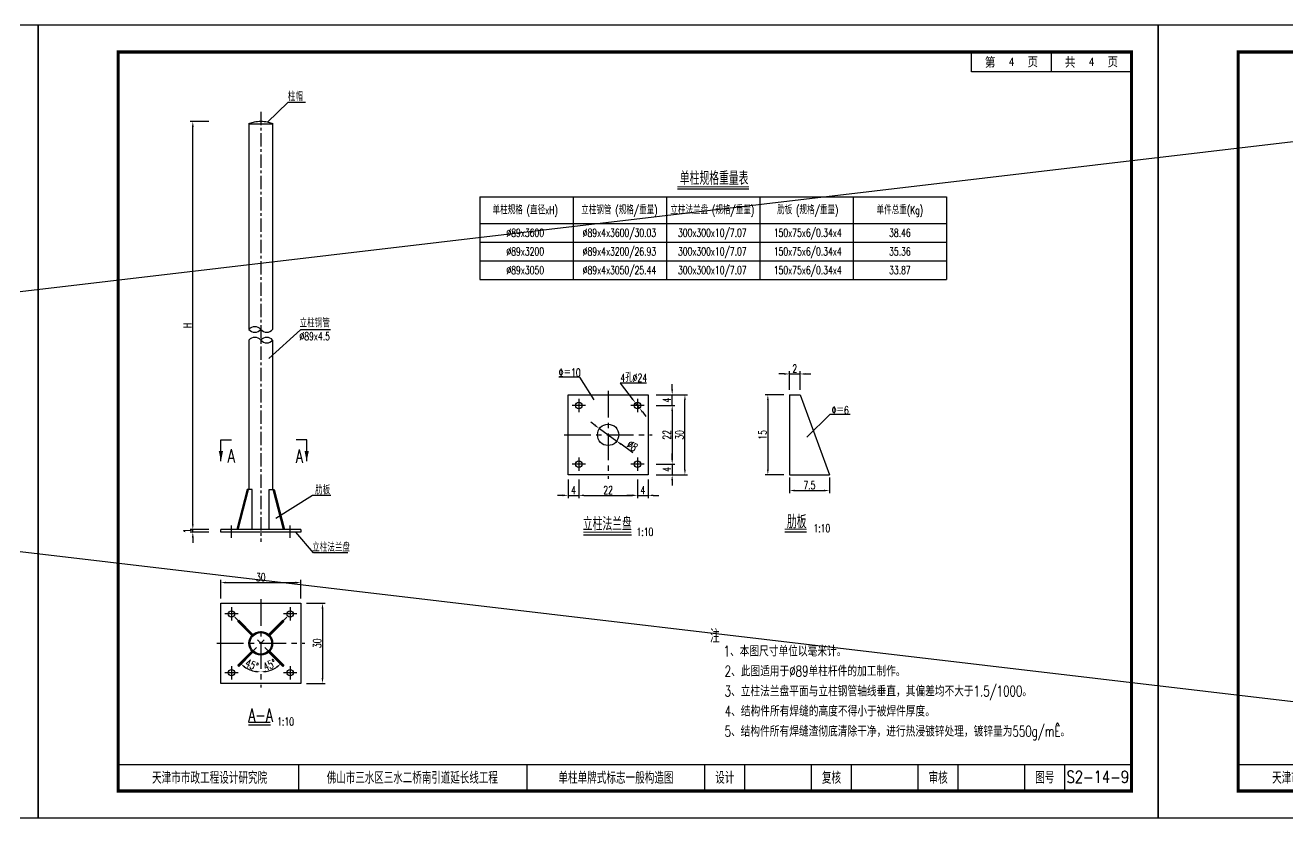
# Model space of a CAD drawing. Extents: x 3598 to 6562, y -9591 to -7828.
# Drawn here: x 5443.7 to 5917.1, y -8142.1 to -7845.1 of the extents above; entities that cross this region are included whole.
import ezdxf
from ezdxf.enums import TextEntityAlignment as Align

# ---------------------------------------------------------------- set-up
doc = ezdxf.new("R2010")
doc.units = 0
doc.header["$LTSCALE"] = 2
doc.header["$PDMODE"] = 32
doc.header["$PDSIZE"] = 0.3
doc.linetypes.add('CENTERX2', pattern=[4, 2.5, -0.5, 0.5, -0.5])
doc.layers.get('0').update_dxf_attribs({"linetype": 'CONTINUOUS'})
doc.layers.get('DEFPOINTS').update_dxf_attribs({"linetype": 'CONTINUOUS'})
for name, color, linetype in [('中线', 2, 'CENTERX2'), ('图框', 7, 'CONTINUOUS'), ('尺寸', 2, 'CONTINUOUS'), ('尺寸标注', 4, 'CONTINUOUS'), ('文字', 7, 'CONTINUOUS'), ('文字字符', 7, 'CONTINUOUS'), ('文字符号', 2, 'CONTINUOUS'), ('结构1', 1, 'CONTINUOUS'), ('结构2', 7, 'CONTINUOUS'), ('页码', 3, 'CONTINUOUS')]:
    doc.layers.add(name, color=color, linetype=linetype)
doc.styles.add('Fangsong', font='simplex1.shx', dxfattribs={"width": 0.85, "bigfont": 'hztxt.shx'})
doc.styles.add('gtf', font='romans__.shx', dxfattribs={"width": 0.85, "bigfont": 'hztxt.shx'})
doc.styles.add('GTF2', font='txt', dxfattribs={"bigfont": 'hztxt'})
doc.styles.get("Standard").update_dxf_attribs({"font": 'simplex1.shx', "width": 0.7, "bigfont": 'hztxt.shx'})
doc.dimstyles.new('1：10', dxfattribs={"dimtxt": 3, "dimasz": 2, "dimexe": 1, "dimexo": 1, "dimgap": 0.5, "dimtad": 1, "dimrnd": 0.0095, "dimdsep": 46, "dimtxsty": 'Standard', "dimcen": 0.05, "dimclrt": 256, "dimadec": 0, "dimazin": 0, "dimtfac": 1, "dimtix": 1, "dimtmove": 2, "dimatfit": 3, "dimfxl": 0, "dimtolj": 1, "dimtzin": 0, "dimarcsym": 0})

# ---------------------------------------------------------------- blocks, each defined once
blk = doc.blocks.new('标准图框')
at = {"layer": '图框', "color": 7}
for p, q in [((-312.2, 0), (-312.2, 10)), ((-226.62, 0), (-226.62, 10)), ((-160, 0), (-160, 10)), ((-145, 0), (-145, 10)), ((-120, 0), (-120, 10)), ((-105, 0), (-105, 10)), ((-80, 0), (-80, 10)), ((-65, 0), (-65, 10)), ((-40, 0), (-40, 10)), ((-25, 0), (-25, 10))]:
    blk.add_line(p, q, dxfattribs=at)
at = {"layer": '图框', "color": 2}
blk.add_lwpolyline([(-410, 287), (-410, -10), (10, -10), (10, 287)], close=True, dxfattribs=at)
at = {"layer": '图框', "const_width": 1.2}
blk.add_lwpolyline([(-380, 0), (0, 0), (0, 277), (-380, 277)], close=True, dxfattribs=at)
at = {"layer": '图框'}
blk.add_lwpolyline([(-380, 10), (0, 10)], dxfattribs=at)
at = {"layer": '图框', "color": 7, "style": 'Fangsong'}
for s, width, p in [('天津市市政工程设计研究院', 0.8, (-345.67, 5.2)), ('佛山市三水区三水二桥南引道延长线工程', 0.72, (-269.68, 5.2)), ('设计', 0.8, (-152.5, 5.2)), ('复核', 0.8, (-112.5, 5.2)), ('审核', 0.8, (-72.5, 5.2)), ('图号', 0.8, (-32.5, 5.2))]:
    blk.add_text(s, height=4.5, rotation=0, dxfattribs=dict(at, width=width)).set_placement(p, align=Align.MIDDLE)
blk = doc.blocks.new('*D128')
at = {"layer": 'DEFPOINTS', "color": 0, "linetype": 'Continuous'}
for p in [(5547.02, -8053.95), (5517.02, -8061.71), (5547.02, -8061.71)]:
    blk.add_point(p, dxfattribs=at)
at = {"layer": '尺寸标注', "color": 0, "linetype": 'Continuous', "lineweight": -2}
for p, q in [((5517.02, -8059.95), (5517.02, -8052.95)), ((5519.02, -8053.95), (5545.02, -8053.95)), ((5547.02, -8059.95), (5547.02, -8052.95))]:
    blk.add_line(p, q, dxfattribs=at)
at = {"layer": '尺寸标注', "color": 0, "linetype": 'Continuous'}
for points in [[(5519.02, -8053.62), (5519.02, -8054.29), (5517.02, -8053.95)], [(5545.02, -8053.62), (5545.02, -8054.29), (5547.02, -8053.95)]]:
    blk.add_solid(points, dxfattribs=at)
at = {"layer": '尺寸标注', "linetype": 'Continuous', "insert": (5532.02, -8051.95), "char_height": 3, "attachment_point": 5}
blk.add_mtext('\\A1;30', dxfattribs=at)
blk = doc.blocks.new('*D129')
at = {"layer": 'DEFPOINTS', "color": 0, "linetype": 'Continuous'}
for p in [(5547.02, -8061.71), (5547.02, -8091.71), (5555.17, -8091.71)]:
    blk.add_point(p, dxfattribs=at)
at = {"layer": '尺寸标注', "color": 0, "linetype": 'Continuous', "lineweight": -2}
for p, q in [((5549.17, -8061.71), (5556.17, -8061.71)), ((5555.17, -8063.71), (5555.17, -8089.71)), ((5549.17, -8091.71), (5556.17, -8091.71))]:
    blk.add_line(p, q, dxfattribs=at)
at = {"layer": '尺寸标注', "color": 0, "linetype": 'Continuous'}
for points in [[(5554.83, -8063.71), (5555.5, -8063.71), (5555.17, -8061.71)], [(5554.83, -8089.71), (5555.5, -8089.71), (5555.17, -8091.71)]]:
    blk.add_solid(points, dxfattribs=at)
at = {"layer": '尺寸标注', "linetype": 'Continuous', "insert": (5553.17, -8076.71), "char_height": 3, "attachment_point": 5, "rotation": 90}
blk.add_mtext('\\A1;30', dxfattribs=at)
blk = doc.blocks.new('*D130')
at = {"layer": 'DEFPOINTS', "color": 0, "linetype": 'Continuous'}
for p in [(5506.54, -8034.08), (5517.02, -8034.08), (5517.02, -8035.08)]:
    blk.add_point(p, dxfattribs=at)
at = {"layer": '尺寸标注', "color": 0, "linetype": 'Continuous', "lineweight": -2}
for p, q in [((5506.54, -8032.08), (5506.54, -8030.08)), ((5512.54, -8034.08), (5505.54, -8034.08)), ((5512.54, -8035.08), (5505.54, -8035.08)), ((5506.54, -8035.08), (5506.54, -8034.08)), ((5506.54, -8037.08), (5506.54, -8039.08))]:
    blk.add_line(p, q, dxfattribs=at)
at = {"layer": '尺寸标注', "color": 0, "linetype": 'Continuous'}
for points in [[(5506.2, -8032.08), (5506.87, -8032.08), (5506.54, -8034.08)], [(5506.2, -8037.08), (5506.87, -8037.08), (5506.54, -8035.08)]]:
    blk.add_solid(points, dxfattribs=at)
at = {"layer": '尺寸标注', "linetype": 'Continuous', "insert": (5504.54, -8034.58), "char_height": 3, "attachment_point": 5, "rotation": 90}
blk.add_mtext('\\A1;1', dxfattribs=at)
blk = doc.blocks.new('*D131')
at = {"layer": 'DEFPOINTS', "color": 0, "linetype": 'Continuous'}
for p in [(5506.54, -7881.16), (5532.02, -7881.16), (5517.02, -8034.08)]:
    blk.add_point(p, dxfattribs=at)
at = {"layer": '尺寸标注', "color": 0, "linetype": 'Continuous', "lineweight": -2}
for p, q in [((5512.54, -7881.16), (5505.54, -7881.16)), ((5506.54, -8032.08), (5506.54, -7883.16)), ((5512.54, -8034.08), (5505.54, -8034.08))]:
    blk.add_line(p, q, dxfattribs=at)
at = {"layer": '尺寸标注', "color": 0, "linetype": 'Continuous'}
for points in [[(5506.2, -7883.16), (5506.87, -7883.16), (5506.54, -7881.16)], [(5506.2, -8032.08), (5506.87, -8032.08), (5506.54, -8034.08)]]:
    blk.add_solid(points, dxfattribs=at)
at = {"layer": '尺寸标注', "linetype": 'Continuous', "insert": (5504.54, -7957.62), "char_height": 3, "attachment_point": 5, "rotation": 90}
blk.add_mtext('\\A1;H', dxfattribs=at)
blk = doc.blocks.new('*D132')
at = {"layer": 'DEFPOINTS', "color": 0, "linetype": 'Continuous'}
for p in [(5532.02, -8060.21), (5541.79, -8066.94), (5526.65, -8086.01), (5522.25, -8086.48), (5532.02, -8093.21)]:
    blk.add_point(p, dxfattribs=at)
at = {"layer": '尺寸标注', "color": 0, "linetype": 'Continuous', "lineweight": -2}
blk.add_arc((5532.02, -8076.71), 10.74, 235.6848, 259.3152, dxfattribs=at)
at = {"layer": '尺寸标注', "color": 0, "linetype": 'Continuous'}
for points in [[(5525.75, -8085.84), (5526.18, -8085.33), (5524.43, -8084.31)], [(5530.06, -8086.93), (5530, -8087.6), (5532.02, -8087.45)]]:
    blk.add_solid(points, dxfattribs=at)
at = {"layer": '尺寸标注', "linetype": 'Continuous', "insert": (5528.68, -8084.79), "char_height": 3, "attachment_point": 5, "rotation": 337.5}
blk.add_mtext('\\A1;45°', dxfattribs=at)
blk = doc.blocks.new('*D133')
at = {"layer": 'DEFPOINTS', "color": 0, "linetype": 'Continuous'}
for p in [(5532.02, -8060.21), (5522.25, -8066.94), (5534.8, -8087.09), (5541.79, -8086.48), (5532.02, -8093.21)]:
    blk.add_point(p, dxfattribs=at)
at = {"layer": '尺寸标注', "color": 0, "linetype": 'Continuous', "lineweight": -2}
blk.add_arc((5532.02, -8076.71), 10.74, 280.6848, 304.3152, dxfattribs=at)
at = {"layer": '尺寸标注', "color": 0, "linetype": 'Continuous'}
for points in [[(5537.86, -8085.33), (5538.29, -8085.84), (5539.62, -8084.31)], [(5534.04, -8087.6), (5533.98, -8086.93), (5532.02, -8087.45)]]:
    blk.add_solid(points, dxfattribs=at)
at = {"layer": '尺寸标注', "linetype": 'Continuous', "insert": (5535.37, -8084.79), "char_height": 3, "attachment_point": 5, "rotation": 22.5}
blk.add_mtext('\\A1;45°', dxfattribs=at)
blk = doc.blocks.new('*D134')
at = {"layer": 'DEFPOINTS', "color": 0, "linetype": 'Continuous'}
for p in [(5651.28, -8009.58), (5647.28, -8013.58), (5651.28, -8021.26)]:
    blk.add_point(p, dxfattribs=at)
at = {"layer": '尺寸标注', "color": 0, "linetype": 'Continuous', "lineweight": -2}
for p, q in [((5647.28, -8015.26), (5647.28, -8022.26)), ((5651.28, -8015.26), (5651.28, -8022.26)), ((5645.28, -8021.26), (5643.28, -8021.26)), ((5647.28, -8021.26), (5651.28, -8021.26)), ((5653.28, -8021.26), (5655.28, -8021.26))]:
    blk.add_line(p, q, dxfattribs=at)
at = {"layer": '尺寸标注', "color": 0, "linetype": 'Continuous'}
for points in [[(5645.28, -8020.93), (5645.28, -8021.59), (5647.28, -8021.26)], [(5653.28, -8020.93), (5653.28, -8021.59), (5651.28, -8021.26)]]:
    blk.add_solid(points, dxfattribs=at)
at = {"layer": '尺寸标注', "linetype": 'Continuous', "insert": (5649.28, -8019.26), "char_height": 3, "attachment_point": 5}
blk.add_mtext('\\A1;4', dxfattribs=at)
blk = doc.blocks.new('*D135')
at = {"layer": 'DEFPOINTS', "color": 0, "linetype": 'Continuous'}
for p in [(5651.28, -8009.58), (5673.28, -8009.58), (5673.28, -8021.26)]:
    blk.add_point(p, dxfattribs=at)
at = {"layer": '尺寸标注', "color": 0, "linetype": 'Continuous', "lineweight": -2}
for p, q in [((5651.28, -8015.26), (5651.28, -8022.26)), ((5673.28, -8015.26), (5673.28, -8022.26)), ((5653.28, -8021.26), (5671.28, -8021.26))]:
    blk.add_line(p, q, dxfattribs=at)
at = {"layer": '尺寸标注', "color": 0, "linetype": 'Continuous'}
for points in [[(5653.28, -8020.93), (5653.28, -8021.59), (5651.28, -8021.26)], [(5671.28, -8020.93), (5671.28, -8021.59), (5673.28, -8021.26)]]:
    blk.add_solid(points, dxfattribs=at)
at = {"layer": '尺寸标注', "linetype": 'Continuous', "insert": (5662.28, -8019.26), "char_height": 3, "attachment_point": 5}
blk.add_mtext('\\A1;22', dxfattribs=at)
blk = doc.blocks.new('*D136')
at = {"layer": 'DEFPOINTS', "color": 0, "linetype": 'Continuous'}
for p in [(5673.28, -8009.58), (5677.28, -8009.58), (5677.28, -8021.26)]:
    blk.add_point(p, dxfattribs=at)
at = {"layer": '尺寸标注', "color": 0, "linetype": 'Continuous', "lineweight": -2}
for p, q in [((5673.28, -8015.26), (5673.28, -8022.26)), ((5677.28, -8015.26), (5677.28, -8022.26)), ((5671.28, -8021.26), (5669.28, -8021.26)), ((5673.28, -8021.26), (5677.28, -8021.26)), ((5679.28, -8021.26), (5681.28, -8021.26))]:
    blk.add_line(p, q, dxfattribs=at)
at = {"layer": '尺寸标注', "color": 0, "linetype": 'Continuous'}
for points in [[(5671.28, -8020.93), (5671.28, -8021.59), (5673.28, -8021.26)], [(5679.28, -8020.93), (5679.28, -8021.59), (5677.28, -8021.26)]]:
    blk.add_solid(points, dxfattribs=at)
at = {"layer": '尺寸标注', "linetype": 'Continuous', "insert": (5675.28, -8019.26), "char_height": 3, "attachment_point": 5}
blk.add_mtext('\\A1;4', dxfattribs=at)
blk = doc.blocks.new('*D137')
at = {"layer": 'DEFPOINTS', "color": 0, "linetype": 'Continuous'}
for p in [(5673.28, -7983.58), (5686.29, -7983.58), (5673.28, -7987.58)]:
    blk.add_point(p, dxfattribs=at)
at = {"layer": '尺寸标注', "color": 0, "linetype": 'Continuous', "lineweight": -2}
for p, q in [((5686.29, -7981.58), (5686.29, -7979.58)), ((5680.29, -7983.58), (5687.29, -7983.58)), ((5686.29, -7987.58), (5686.29, -7983.58)), ((5680.29, -7987.58), (5687.29, -7987.58)), ((5686.29, -7989.58), (5686.29, -7991.58))]:
    blk.add_line(p, q, dxfattribs=at)
at = {"layer": '尺寸标注', "color": 0, "linetype": 'Continuous'}
for points in [[(5685.96, -7981.58), (5686.62, -7981.58), (5686.29, -7983.58)], [(5685.96, -7989.58), (5686.62, -7989.58), (5686.29, -7987.58)]]:
    blk.add_solid(points, dxfattribs=at)
at = {"layer": '尺寸标注', "linetype": 'Continuous', "insert": (5684.29, -7985.58), "char_height": 3, "attachment_point": 5, "rotation": 90}
blk.add_mtext('\\A1;4', dxfattribs=at)
blk = doc.blocks.new('*D138')
at = {"layer": 'DEFPOINTS', "color": 0, "linetype": 'Continuous'}
for p in [(5673.28, -7987.58), (5673.28, -8009.58), (5686.29, -8009.58)]:
    blk.add_point(p, dxfattribs=at)
at = {"layer": '尺寸标注', "color": 0, "linetype": 'Continuous', "lineweight": -2}
for p, q in [((5680.29, -7987.58), (5687.29, -7987.58)), ((5686.29, -7989.58), (5686.29, -8007.58)), ((5680.29, -8009.58), (5687.29, -8009.58))]:
    blk.add_line(p, q, dxfattribs=at)
at = {"layer": '尺寸标注', "color": 0, "linetype": 'Continuous'}
for points in [[(5685.96, -7989.58), (5686.62, -7989.58), (5686.29, -7987.58)], [(5685.96, -8007.58), (5686.62, -8007.58), (5686.29, -8009.58)]]:
    blk.add_solid(points, dxfattribs=at)
at = {"layer": '尺寸标注', "linetype": 'Continuous', "insert": (5684.29, -7998.58), "char_height": 3, "attachment_point": 5, "rotation": 90}
blk.add_mtext('\\A1;22', dxfattribs=at)
blk = doc.blocks.new('*D139')
at = {"layer": 'DEFPOINTS', "color": 0, "linetype": 'Continuous'}
for p in [(5673.28, -8009.58), (5673.28, -8013.58), (5686.29, -8013.58)]:
    blk.add_point(p, dxfattribs=at)
at = {"layer": '尺寸标注', "color": 0, "linetype": 'Continuous', "lineweight": -2}
for p, q in [((5680.29, -8009.58), (5687.29, -8009.58)), ((5686.29, -8007.58), (5686.29, -8005.58)), ((5686.29, -8009.58), (5686.29, -8013.58)), ((5680.29, -8013.58), (5687.29, -8013.58)), ((5686.29, -8015.58), (5686.29, -8017.58))]:
    blk.add_line(p, q, dxfattribs=at)
at = {"layer": '尺寸标注', "color": 0, "linetype": 'Continuous'}
for points in [[(5685.96, -8007.58), (5686.62, -8007.58), (5686.29, -8009.58)], [(5685.96, -8015.58), (5686.62, -8015.58), (5686.29, -8013.58)]]:
    blk.add_solid(points, dxfattribs=at)
at = {"layer": '尺寸标注', "linetype": 'Continuous', "insert": (5684.29, -8011.58), "char_height": 3, "attachment_point": 5, "rotation": 90}
blk.add_mtext('\\A1;4', dxfattribs=at)
blk = doc.blocks.new('*D140')
at = {"layer": 'DEFPOINTS', "color": 0, "linetype": 'Continuous'}
for p in [(5677.28, -7983.58), (5691.07, -7983.58), (5677.28, -8013.58)]:
    blk.add_point(p, dxfattribs=at)
at = {"layer": '尺寸标注', "color": 0, "linetype": 'Continuous', "lineweight": -2}
for p, q in [((5685.07, -7983.58), (5692.07, -7983.58)), ((5691.07, -8011.58), (5691.07, -7985.58)), ((5685.07, -8013.58), (5692.07, -8013.58))]:
    blk.add_line(p, q, dxfattribs=at)
at = {"layer": '尺寸标注', "color": 0, "linetype": 'Continuous'}
for points in [[(5690.74, -7985.58), (5691.4, -7985.58), (5691.07, -7983.58)], [(5690.74, -8011.58), (5691.4, -8011.58), (5691.07, -8013.58)]]:
    blk.add_solid(points, dxfattribs=at)
at = {"layer": '尺寸标注', "linetype": 'Continuous', "insert": (5689.07, -7998.58), "char_height": 3, "attachment_point": 5, "rotation": 90}
blk.add_mtext('\\A1;30', dxfattribs=at)
blk = doc.blocks.new('*D141')
at = {"layer": 'DEFPOINTS', "color": 0, "linetype": 'Continuous'}
for p in [(5659.04, -7996.23), (5665.51, -8000.92)]:
    blk.add_point(p, dxfattribs=at)
at = {"layer": '尺寸标注', "color": 0, "linetype": 'Continuous', "lineweight": -2}
for p, q in [((5657.42, -7995.05), (5655.8, -7993.88)), ((5659.04, -7996.23), (5665.51, -8000.92)), ((5671.6, -8005.34), (5667.13, -8002.1))]:
    blk.add_line(p, q, dxfattribs=at)
at = {"layer": '尺寸标注', "color": 0, "linetype": 'Continuous'}
for points in [[(5657.62, -7994.78), (5657.22, -7995.32), (5659.04, -7996.23)], [(5667.33, -8001.83), (5666.94, -8002.37), (5665.51, -8000.92)]]:
    blk.add_solid(points, dxfattribs=at)
at = {"layer": '尺寸标注', "linetype": 'Continuous', "insert": (5671.35, -8002.69), "char_height": 3, "attachment_point": 5, "rotation": 324.0322}
blk.add_mtext('\\A1;∅8', dxfattribs=at)
blk = doc.blocks.new('*D142')
at = {"layer": 'DEFPOINTS', "color": 0, "linetype": 'Continuous'}
for p in [(5734.25, -7975.76), (5730.25, -7983.58), (5734.25, -7983.58)]:
    blk.add_point(p, dxfattribs=at)
at = {"layer": '尺寸标注', "color": 0, "linetype": 'Continuous', "lineweight": -2}
for p, q in [((5728.25, -7975.76), (5726.25, -7975.76)), ((5730.25, -7981.76), (5730.25, -7974.76)), ((5730.25, -7975.76), (5734.25, -7975.76)), ((5734.25, -7981.76), (5734.25, -7974.76)), ((5736.25, -7975.76), (5738.25, -7975.76))]:
    blk.add_line(p, q, dxfattribs=at)
at = {"layer": '尺寸标注', "color": 0, "linetype": 'Continuous'}
for points in [[(5728.25, -7975.43), (5728.25, -7976.09), (5730.25, -7975.76)], [(5736.25, -7975.43), (5736.25, -7976.09), (5734.25, -7975.76)]]:
    blk.add_solid(points, dxfattribs=at)
at = {"layer": '尺寸标注', "linetype": 'Continuous', "insert": (5732.25, -7973.76), "char_height": 3, "attachment_point": 5}
blk.add_mtext('\\A1;2', dxfattribs=at)
blk = doc.blocks.new('*D143')
at = {"layer": 'DEFPOINTS', "color": 0, "linetype": 'Continuous'}
for p in [(5730.25, -7983.58), (5722.18, -8013.58), (5730.25, -8013.58)]:
    blk.add_point(p, dxfattribs=at)
at = {"layer": '尺寸标注', "color": 0, "linetype": 'Continuous', "lineweight": -2}
for p, q in [((5728.18, -7983.58), (5721.18, -7983.58)), ((5722.18, -7985.58), (5722.18, -8011.58)), ((5728.18, -8013.58), (5721.18, -8013.58))]:
    blk.add_line(p, q, dxfattribs=at)
at = {"layer": '尺寸标注', "color": 0, "linetype": 'Continuous'}
for points in [[(5721.85, -7985.58), (5722.51, -7985.58), (5722.18, -7983.58)], [(5721.85, -8011.58), (5722.51, -8011.58), (5722.18, -8013.58)]]:
    blk.add_solid(points, dxfattribs=at)
at = {"layer": '尺寸标注', "linetype": 'Continuous', "insert": (5720.18, -7998.58), "char_height": 3, "attachment_point": 5, "rotation": 90}
blk.add_mtext('\\A1;15', dxfattribs=at)
blk = doc.blocks.new('*D144')
at = {"layer": 'DEFPOINTS', "color": 0, "linetype": 'Continuous'}
for p in [(5730.25, -8013.58), (5745.25, -8013.58), (5745.25, -8019.45)]:
    blk.add_point(p, dxfattribs=at)
at = {"layer": '尺寸标注', "color": 0, "linetype": 'Continuous', "lineweight": -2}
for p, q in [((5730.25, -8014.58), (5730.25, -8020.45)), ((5745.25, -8014.58), (5745.25, -8020.45)), ((5732.25, -8019.45), (5743.25, -8019.45))]:
    blk.add_line(p, q, dxfattribs=at)
at = {"layer": '尺寸标注', "color": 0, "linetype": 'Continuous'}
for points in [[(5732.25, -8019.12), (5732.25, -8019.78), (5730.25, -8019.45)], [(5743.25, -8019.12), (5743.25, -8019.78), (5745.25, -8019.45)]]:
    blk.add_solid(points, dxfattribs=at)
at = {"layer": '尺寸标注', "linetype": 'Continuous', "insert": (5737.75, -8017.45), "char_height": 3, "attachment_point": 5}
blk.add_mtext('\\A1;7.5', dxfattribs=at)

msp = doc.modelspace()

# ---------------------------------------------------------------- linework, layer by layer
at = {"layer": '中线'}
for p, q in [((5532.0206, -7877.4859), (5532.0206, -8038.7335)), ((5521.0206, -8037.1784), (5521.0206, -8032.5784)), ((5543.0206, -8037.1784), (5543.0206, -8032.5784))]:
    msp.add_line(p, q, dxfattribs=at)
at = {"layer": '中线', "ltscale": 2}
for p, q in [((5651.2758, -7985.0757), (5651.2758, -7990.0757)), ((5662.2758, -7982.0757), (5662.2758, -8015.0757)), ((5673.2758, -7985.0757), (5673.2758, -7990.0757)), ((5653.7758, -7987.5757), (5648.7758, -7987.5757)), ((5675.7758, -7987.5757), (5670.7758, -7987.5757)), ((5645.7758, -7998.5757), (5678.7758, -7998.5757)), ((5653.7758, -8009.5757), (5648.7758, -8009.5757)), ((5651.2758, -8007.0757), (5651.2758, -8012.0757)), ((5675.7758, -8009.5757), (5670.7758, -8009.5757)), ((5673.2758, -8007.0757), (5673.2758, -8012.0757)), ((5532.0206, -8060.2128), (5532.0206, -8093.2128)), ((5523.5206, -8065.7128), (5518.5206, -8065.7128)), ((5521.0206, -8063.2128), (5521.0206, -8068.2128)), ((5522.2487, -8066.9408), (5541.7926, -8086.4848)), ((5541.7926, -8066.9408), (5522.2487, -8086.4848)), ((5545.5206, -8065.7128), (5540.5206, -8065.7128)), ((5543.0206, -8063.2128), (5543.0206, -8068.2128)), ((5515.5206, -8076.7128), (5548.5206, -8076.7128)), ((5521.0206, -8085.2128), (5521.0206, -8090.2128)), ((5543.0206, -8085.2128), (5543.0206, -8090.2128)), ((5523.5206, -8087.7128), (5518.5206, -8087.7128)), ((5545.5206, -8087.7128), (5540.5206, -8087.7128))]:
    msp.add_line(p, q, dxfattribs=at)
at = {"layer": '尺寸', "color": 0, "linetype": 'Continuous'}
for p, q in [((5517.0802, -8008.5021), (5517.0802, -8000.5021)), ((5517.0802, -8000.5021), (5521.0802, -8000.5021)), ((5549.2378, -8000.5021), (5545.2378, -8000.5021)), ((5549.2378, -8008.5021), (5549.2378, -8000.5021))]:
    msp.add_line(p, q, dxfattribs=at)
for points in [[(5516.6868, -8004.634, 0.8, 0, 0), (5517.0802, -8008.5021, 0, 0, 0)], [(5517.4737, -8004.634, 0.8, 0, 0), (5517.0802, -8008.5021, 0, 0, 0)], [(5548.8443, -8004.634, 0.8, 0, 0), (5549.2378, -8008.5021, 0, 0, 0)], [(5549.6312, -8004.634, 0.8, 0, 0), (5549.2378, -8008.5021, 0, 0, 0)]]:
    msp.add_lwpolyline(points, format="xyseb", dxfattribs=at)
at = {"layer": '尺寸标注', "linetype": 'Continuous'}
for p, q in [((3768.5275, -7845.0772), (6288.5275, -8142.0772)), ((3768.5275, -8142.0772), (6288.5275, -7845.0772)), ((5666.7838, -7979.1836), (5671.3178, -7985.0446)), ((5674.0101, -7988.5248), (5672.5416, -7986.6265)), ((5675.2338, -7990.1067), (5676.4576, -7991.6886))]:
    msp.add_line(p, q, dxfattribs=at)
at = {"layer": '尺寸标注', "color": 7, "linetype": 'Continuous'}
msp.add_line((5688.2564, -7906.3563), (5715.0409, -7906.3563), dxfattribs=at)
at = {"layer": '尺寸标注', "color": 7, "linetype": 'Continuous', "const_width": 0.4}
msp.add_lwpolyline([(5688.2564, -7905.6363), (5715.0409, -7905.6363)], dxfattribs=at)
at = {"layer": '尺寸标注', "linetype": 'Continuous'}
for points in [[(5671.5815, -7984.8407), (5671.0542, -7985.2486), (5672.5416, -7986.6265)], [(5675.4975, -7989.9028), (5674.9702, -7990.3107), (5674.0101, -7988.5248)]]:
    msp.add_solid(points, dxfattribs=at)
at = {"layer": '文字'}
for p, q in [((5653.004, -8036.0492), (5670.9858, -8036.0492)), ((5728.4744, -8034.8903), (5736.7105, -8034.8903)), ((5527.3936, -8107.3183), (5535.6298, -8107.3183))]:
    msp.add_line(p, q, dxfattribs=at)
at = {"layer": '文字', "const_width": 0.4}
for points in [[(5728.4744, -8033.8903), (5736.7105, -8033.8903)], [(5653.004, -8035.0492), (5670.9858, -8035.0492)], [(5527.3936, -8106.3183), (5535.6298, -8106.3183)]]:
    msp.add_lwpolyline(points, dxfattribs=at)
at = {"layer": '文字字符', "color": 7, "linetype": 'Continuous'}
for p, q in [((5649.1486, -7909.3563), (5649.1486, -7940.3563)), ((5684.1486, -7909.3563), (5684.1486, -7940.3563)), ((5719.1486, -7909.3563), (5719.1486, -7940.3563)), ((5754.1486, -7909.3563), (5754.1486, -7940.3563)), ((5614.1486, -7919.3563), (5789.1486, -7919.3563)), ((5614.1486, -7926.3563), (5789.1486, -7926.3563)), ((5614.1486, -7926.3563), (5789.1486, -7926.3563)), ((5614.1486, -7933.3563), (5789.1486, -7933.3563))]:
    msp.add_line(p, q, dxfattribs=at)
at = {"layer": '文字符号'}
for p, q in [((5542.1471, -7874.0296), (5534.5123, -7881.4505)), ((5548.7371, -7874.0296), (5542.1471, -7874.0296)), ((5546.9119, -7959.2687), (5535.0814, -7969.9776)), ((5558.1411, -7959.2687), (5546.9119, -7959.2687)), ((5651.5893, -7976.9535), (5643.7591, -7976.9535)), ((5651.5893, -7976.9535), (5656.9514, -7985.4322)), ((5676.614, -7979.1836), (5666.7838, -7979.1836)), ((5745.3771, -7990.9654), (5736.7565, -7999.4442)), ((5753.008, -7990.9654), (5745.3771, -7990.9654)), ((5551.4339, -8021.3484), (5537.643, -8029.9869)), ((5558.2451, -8021.3484), (5551.4339, -8021.3484)), ((5551.7472, -8042.7589), (5545.1639, -8035.0784)), ((5564.7105, -8042.7589), (5551.7472, -8042.7589))]:
    msp.add_line(p, q, dxfattribs=at)
at = {"layer": '文字符号', "color": 1}
for p, q in [((5614.1486, -7909.3563), (5789.1486, -7909.3563)), ((5614.1486, -7909.3563), (5614.1486, -7940.3563)), ((5789.1486, -7909.3563), (5789.1486, -7940.3563)), ((5614.1486, -7940.3563), (5789.1486, -7940.3563))]:
    msp.add_line(p, q, dxfattribs=at)
at = {"layer": '结构1'}
for p, q in [((5527.5706, -7881.9711), (5527.5706, -7959.0868)), ((5536.4706, -7881.9711), (5536.4706, -7959.0868)), ((5527.5706, -7963.0868), (5527.5706, -8019.0784)), ((5536.4706, -7963.0868), (5536.4706, -8019.0784)), ((5730.2462, -7983.5757), (5734.2462, -7983.5757)), ((5730.2462, -7983.5757), (5730.2462, -8013.5757)), ((5734.2462, -7983.5757), (5745.2462, -8013.5757)), ((5730.2462, -8013.5757), (5745.2462, -8013.5757)), ((5526.9806, -8019.0784), (5523.0915, -8034.0784)), ((5523.5158, -8034.0784), (5527.4048, -8019.0784)), ((5528.8262, -8019.0784), (5526.9793, -8019.0784)), ((5528.8262, -8034.0784), (5528.8262, -8019.0784)), ((5535.2151, -8034.0784), (5535.2151, -8019.0784)), ((5535.2151, -8019.0784), (5537.0619, -8019.0784)), ((5540.5255, -8034.0784), (5536.6364, -8019.0784)), ((5537.0607, -8019.0784), (5540.9498, -8034.0784)), ((5547.0206, -8034.0784), (5517.0206, -8034.0784)), ((5517.0206, -8035.0784), (5517.0206, -8034.0784)), ((5547.0206, -8035.0784), (5517.0206, -8035.0784)), ((5547.0206, -8034.0784), (5547.0206, -8035.0784))]:
    msp.add_line(p, q, dxfattribs=at)
msp.add_lwpolyline([(5536.6706, -7881.9711), (5534.5123, -7881.4505, 0.11474801), (5529.529, -7881.4505), (5527.3706, -7881.9711)], format="xyb", close=True, dxfattribs=at)
for points in [[(5647.2758, -7983.5757), (5677.2758, -7983.5757), (5677.2758, -8013.5757), (5647.2758, -8013.5757)], [(5517.0206, -8061.7128), (5547.0206, -8061.7128), (5547.0206, -8091.7128), (5517.0206, -8091.7128)]]:
    msp.add_lwpolyline(points, close=True, dxfattribs=at)
msp.add_circle((5662.2758, -7998.5757), 4, dxfattribs=at)
at = {"layer": '结构2'}
for p, q in [((5523.3586, -8068.475), (5523.7828, -8068.0507)), ((5528.669, -8073.7855), (5523.3586, -8068.475)), ((5529.0933, -8073.3612), (5523.7828, -8068.0507)), ((5534.948, -8073.3612), (5540.2584, -8068.0507)), ((5535.3722, -8073.7855), (5540.6827, -8068.475)), ((5540.6827, -8068.475), (5540.2584, -8068.0507)), ((5527.2393, -8072.3557), (5527.6635, -8071.9314)), ((5536.802, -8072.3557), (5536.3777, -8071.9314)), ((5528.669, -8079.6401), (5523.3586, -8084.9506)), ((5529.0933, -8080.0644), (5523.7828, -8085.3748)), ((5527.2393, -8081.0699), (5527.6635, -8081.4941)), ((5534.948, -8080.0644), (5540.2584, -8085.3748)), ((5535.3722, -8079.6401), (5540.6827, -8084.9506)), ((5536.802, -8081.0699), (5536.3777, -8081.4941)), ((5523.3586, -8084.9506), (5523.7828, -8085.3748)), ((5540.6827, -8084.9506), (5540.2584, -8085.3748))]:
    msp.add_line(p, q, dxfattribs=at)
for centre, radius in [((5651.2758, -7987.5757), 1.2), ((5673.2758, -7987.5757), 1.2), ((5651.2758, -8009.5757), 1.2), ((5673.2758, -8009.5757), 1.2), ((5521.0206, -8065.7128), 1.2), ((5543.0206, -8065.7128), 1.2), ((5532.0206, -8076.7128), 4.45), ((5532.0206, -8076.7128), 4.05), ((5521.0206, -8087.7128), 1.2), ((5543.0206, -8087.7128), 1.2)]:
    msp.add_circle(centre, radius, dxfattribs=at)
for centre, start, end in [((5529.7956, -7961.0001), 40.69288, 139.30712), ((5529.7956, -7957.1735), 220.69288, 319.30712), ((5529.7956, -7965.0001), 40.69288, 139.30712), ((5534.2456, -7957.1735), 220.69288, 319.30712), ((5534.2456, -7965.0001), 40.69288, 139.30712), ((5534.2456, -7961.1735), 220.69288, 319.30712)]:
    msp.add_arc(centre, 2.9345, start, end, dxfattribs=at)
at = {"layer": '页码', "color": 6, "linetype": 'Continuous'}
msp.add_line((5828.5275, -7862.5772, 1), (5828.5275, -7855.0772, 1), dxfattribs=at)
at = {"layer": '页码', "color": 6, "linetype": 'Continuous', "elevation": 1}
msp.add_lwpolyline([(5858.5275, -7862.5772), (5798.5275, -7862.5772), (5798.5275, -7855.0772), (5858.5275, -7855.0772)], close=True, dxfattribs=at)

# ---------------------------------------------------------------- block references
at = {"linetype": 'Continuous'}
for p in [(5438.5275, -8132.0772), (5858.5275, -8132.0772), (6278.5275, -8132.0772)]:
    msp.add_blockref('标准图框', p, dxfattribs=at)

# ---------------------------------------------------------------- texts
at = {"layer": '图框', "color": 7, "style": 'Fangsong', "width": 0.8}
for s, p in [('单柱单牌式标志一般构造图', (5665.217, -8126.8772)), ('S2-14-9', (5845.8942, -8126.7646))]:
    msp.add_text(s, height=4.5, rotation=0, dxfattribs=at).set_placement(p, align=Align.MIDDLE)
at = {"layer": '尺寸', "color": 7, "linetype": 'Continuous', "width": 0.7}
for p in [(5519.5566, -8008.9974), (5545.0992, -8009.0186)]:
    msp.add_text('A', height=5, dxfattribs=at).set_placement(p)
at = {"layer": '文字', "width": 0.7}
for s, height, p in [('立柱法兰盘', 5, (5661.9771, -8031.9651)), ('肋板', 5, (5732.9969, -8031.1588)), ('1:10', 3, (5676.0725, -8034.9461)), ('1:10', 3, (5742.4248, -8033.5912)), ('A-A', 5, (5531.9161, -8103.5868)), ('1:10', 3, (5541.344, -8106.0192))]:
    msp.add_text(s, height=height, dxfattribs=at).set_placement(p, align=Align.MIDDLE_CENTER)
at = {"layer": '文字字符', "color": 7, "linetype": 'Continuous', "width": 0.7}
for s, p in [('柱帽', (5544.9912, -7871.8682)), ('单柱规格 (直径xH)', (5631.1959, -7914.3563)), ('立柱钢管 (规格/重量)', (5666.5114, -7914.3563)), ('立柱法兰盘 (规格/重量)', (5701.3413, -7914.3563)), ('肋板 (规格/重量)', (5737.1235, -7914.3563)), ('单件总重(Kg)', (5771.6919, -7914.3563)), ('%%C89x3600', (5631.1959, -7922.8563)), ('%%C89x4x3600/30.03', (5666.5114, -7922.8563)), ('300x300x10/7.07', (5701.3413, -7922.8563)), ('150x75x6/0.34x4', (5737.1235, -7922.8563)), ('38.46', (5771.6919, -7922.8563)), ('%%C89x3200', (5631.1959, -7929.8563)), ('%%C89x4x3200/26.93', (5666.5114, -7929.8563)), ('300x300x10/7.07', (5701.3413, -7929.8563)), ('150x75x6/0.34x4', (5737.1235, -7929.8563)), ('35.36', (5771.6919, -7929.8563)), ('%%C89x3050', (5631.1959, -7936.8563)), ('%%C89x4x3050/25.44', (5666.5114, -7936.8563)), ('300x300x10/7.07', (5701.3413, -7936.8563)), ('150x75x6/0.34x4', (5737.1235, -7936.8563)), ('33.87', (5771.6919, -7936.8563)), ('立柱钢管', (5552.2419, -7956.7687)), ('%%C89x4.5', (5552.2419, -7961.6414)), ('%%131＝10', (5647.8558, -7975.2615)), ('4孔%%c24', (5671.8702, -7977.1628)), ('%%131＝6', (5749.3045, -7989.3503)), ('肋板', (5555.2241, -8019.3612)), ('立柱法兰盘', (5558.3919, -8040.8342))]:
    msp.add_text(s, height=3, dxfattribs=at).set_placement(p, align=Align.MIDDLE_CENTER)
at = {"layer": '文字字符', "width": 0.7}
for s, height, p in [('单柱规格重量表', 5, (5689.1694, -7904.9157)), ('注', 5, (5700.4428, -8076.5258)), ('1、本图尺寸单位以毫米计。', 4, (5705.5589, -8081.6305)), ('2、此图适用于%%C89单柱杆件的加工制作。', 4, (5705.9596, -8089.1305)), ('3、立柱法兰盘平面与立柱钢管轴线垂直，其偏差均不大于1.5/1000。', 4, (5705.9414, -8096.6305)), ('4、结构件所有焊缝的高度不得小于被焊件厚度。', 4, (5705.9961, -8104.1305)), ('5、结构件所有焊缝渣彻底清除干净，进行热浸镀锌处理，镀锌量为550g/m%%202。', 4, (5705.9414, -8111.666))]:
    msp.add_text(s, height=height, dxfattribs=at).set_placement(p)
at = {"layer": '页码', "color": 7, "style": 'GTF2'}
for s, p in [('第', (5805.5275, -7858.8272, 1)), ('页', (5821.5275, -7858.8272, 1)), ('共', (5835.5275, -7858.8272, 1)), ('页', (5851.5275, -7858.8272, 1))]:
    msp.add_text(s, height=4, dxfattribs=at).set_placement(p, align=Align.MIDDLE)
at = {"layer": '页码', "color": 7, "style": 'gtf', "width": 0.85}
for p in [(5813.5275, -7858.8272, 1), (5843.5275, -7858.8272, 1)]:
    msp.add_text('4', height=3, dxfattribs=at).set_placement(p, align=Align.MIDDLE)

# ---------------------------------------------------------------- dimensions: what is measured, and where the dimension line sits
at = {"layer": '尺寸标注', "linetype": 'Continuous'}
for base, p1, p2, text, picture, middle in [((5506.5381, -7881.1646), (5517.0206, -8034.0784), (5532.0206, -7881.1646), 'H', '*D131', (5504.5381, -7957.6215)), ((5722.18, -8013.5757), (5730.2462, -7983.5757), (5730.2462, -8013.5757), '15', '*D143', (5720.18, -7998.5757))]:
    dim = msp.add_linear_dim(base=base, p1=p1, p2=p2, angle=90, text=text, dimstyle='1：10', dxfattribs=at)
    dim.commit()
    dim.dimension.update_dxf_attribs({"geometry": picture, "text_midpoint": middle})
for base, p1, p2, text, picture, middle in [((5734.2462, -7975.7603), (5730.2462, -7983.5757), (5734.2462, -7983.5757), '2', '*D142', (5732.2462, -7973.7603)), ((5745.2462, -8019.4494), (5730.2462, -8013.5757), (5745.2462, -8013.5757), '7.5', '*D144', (5737.7462, -8017.4494))]:
    dim = msp.add_linear_dim(base=base, p1=p1, p2=p2, text=text, dimstyle='1：10', dxfattribs=at)
    dim.commit()
    dim.dimension.update_dxf_attribs({"geometry": picture, "text_midpoint": middle})
for base, p1, p2, picture, middle in [((5686.2885, -7983.5757), (5673.2758, -7987.5757), (5673.2758, -7983.5757), '*D137', (5684.2885, -7985.5757)), ((5691.0691, -7983.5757), (5677.2758, -8013.5757), (5677.2758, -7983.5757), '*D140', (5689.0691, -7998.5757)), ((5686.2885, -8009.5757), (5673.2758, -7987.5757), (5673.2758, -8009.5757), '*D138', (5684.2885, -7998.5757)), ((5686.2885, -8013.5757), (5673.2758, -8009.5757), (5673.2758, -8013.5757), '*D139', (5684.2885, -8011.5757)), ((5506.5381, -8034.0784), (5517.0206, -8035.0784), (5517.0206, -8034.0784), '*D130', (5504.5381, -8034.5784)), ((5555.1651, -8091.7128), (5547.0206, -8061.7128), (5547.0206, -8091.7128), '*D129', (5553.1651, -8076.7128))]:
    dim = msp.add_linear_dim(base=base, p1=p1, p2=p2, angle=90, dimstyle='1：10', dxfattribs=at)
    dim.commit()
    dim.dimension.update_dxf_attribs({"geometry": picture, "text_midpoint": middle})
dim = msp.add_diameter_dim_2p(p1=(5659.0385, -7996.2263), p2=(5665.5132, -8000.925), dimstyle='1：10', dxfattribs=at)
dim.commit()
dim.dimension.update_dxf_attribs({"geometry": '*D141', "text_midpoint": (5671.3497, -8002.6893)})
for base, p1, p2, picture, middle in [((5651.2758, -8021.2586), (5647.2758, -8013.5757), (5651.2758, -8009.5757), '*D134', (5649.2758, -8019.2586)), ((5673.2758, -8021.2586), (5651.2758, -8009.5757), (5673.2758, -8009.5757), '*D135', (5662.2758, -8019.2586)), ((5677.2758, -8021.2586), (5673.2758, -8009.5757), (5677.2758, -8009.5757), '*D136', (5675.2758, -8019.2586)), ((5547.0206, -8053.9526), (5517.0206, -8061.7128), (5547.0206, -8061.7128), '*D128', (5532.0206, -8051.9526))]:
    dim = msp.add_linear_dim(base=base, p1=p1, p2=p2, dimstyle='1：10', dxfattribs=at)
    dim.commit()
    dim.dimension.update_dxf_attribs({"geometry": picture, "text_midpoint": middle})
for base, line1, line2, picture, middle in [((5526.6505, -8086.0142), ((5532.0206, -8060.2128), (5532.0206, -8093.2128)), ((5541.7926, -8066.9408), (5522.2487, -8086.4848)), '*D132', (5528.6759, -8084.7878)), ((5534.8004, -8087.0871), ((5522.2487, -8066.9408), (5541.7926, -8086.4848)), ((5532.0206, -8060.2128), (5532.0206, -8093.2128)), '*D133', (5535.3654, -8084.7878))]:
    dim = msp.add_angular_dim_2l(base=base, line1=line1, line2=line2, dimstyle='1：10', dxfattribs=at)
    dim.commit()
    dim.dimension.update_dxf_attribs({"geometry": picture, "text_midpoint": middle})

doc.saveas('drawing.dxf')
